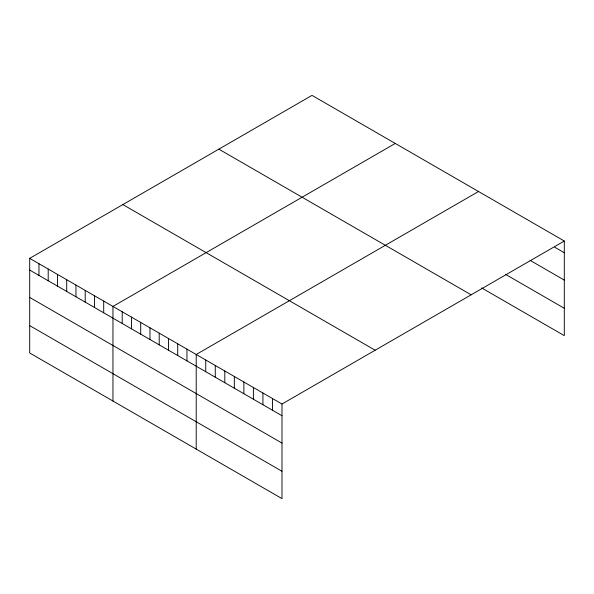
<?xml version="1.0" encoding="UTF-8"?>
<svg xmlns="http://www.w3.org/2000/svg" width="594" height="594" viewBox="0 0 594 594"><rect width="100%" height="100%" fill="white"/><g stroke="black" fill="none" stroke-linecap="round" stroke-linejoin="round"><path stroke-width="0.89" d="M564.3 241.03L281.994 404.017L281.994 498.626L29.7 352.97L29.7 258.36L312.006 95.374L564.3 241.03L564.3 335.64L481.697 287.949M395.262 143.436L112.957 306.43L112.957 401.039M478.519 191.506L196.213 354.492L196.213 449.109M554.766 247.238L564.3 252.747M530.145 260.38L564.3 280.101M505.524 274.354L564.3 308.286M218.844 149.153L471.139 294.817M122.861 204.574L375.156 350.23M29.7 258.36L281.994 404.017M29.7 270.077L281.994 415.733M29.7 297.431L281.994 443.087M29.7 325.616L281.994 471.272M272.46 398.515L272.46 410.231M262.927 393.013L262.927 404.729M253.4 387.511L253.4 399.227M243.867 382.009L243.867 393.725M234.333 376.507L234.333 388.216M224.807 371.005L224.807 382.714M215.273 365.503L215.273 377.212M205.747 360.001L205.747 371.71M186.962 349.153L186.962 360.87M177.71 343.815L177.71 355.524M168.458 338.476L168.458 350.185M159.207 333.13L159.207 344.847M149.963 327.791L149.963 339.508M140.711 322.453L140.711 334.162M131.46 317.107L131.46 328.824M122.208 311.768L122.208 323.485M103.705 301.084L103.705 312.8M94.453 295.745L94.453 307.462M85.202 290.407L85.202 302.116M75.95 285.061L75.95 296.777M66.706 279.722L66.706 291.439M57.455 274.383L57.455 286.093M48.203 269.045L48.203 280.754M38.952 263.699L38.952 275.416"/></g></svg>
